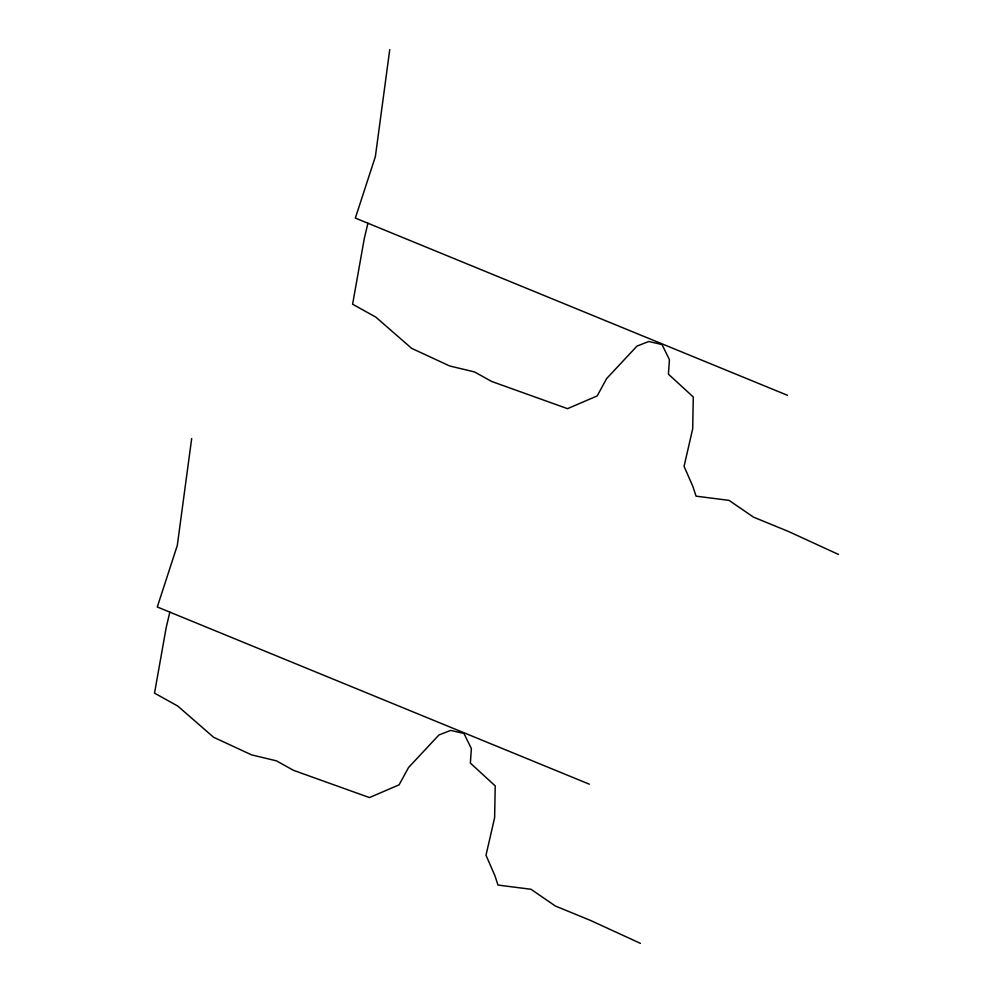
<?xml version="1.0" encoding="UTF-8"?>
<svg xmlns="http://www.w3.org/2000/svg" width="993" height="993" viewBox="0 0 993 993"><rect width="100%" height="100%" fill="white"/><g stroke="black" fill="none" stroke-linecap="round" stroke-linejoin="round"><path stroke-width="1.49" d="M191.674 438.558L177.288 545.517L157.279 606.984L589.333 784.185M389.752 49.65L375.366 156.609L355.345 218.075L787.412 395.276M169.84 612.135L166.191 627.551L154.523 693.126L177.722 706.023L213.594 737.265L251.589 754.879L276.414 760.837L293.58 770.369L369.458 797.578L399.099 784.83L408.545 767.515L438.918 735.006L450.648 730.414L463.905 733.43L471.365 748.548L470.359 763.096L495.209 785.885L494.626 817.698L485.999 855.246L494.849 875.528L497.989 885.061L530.994 889.281L555.372 906.026L590.376 920.374L640.398 943.35M367.906 223.239L364.27 238.643L352.602 304.218L375.801 317.115L411.673 348.357L449.668 365.97L474.48 371.928L491.659 381.461L567.524 408.669L597.178 395.922L606.611 378.606L636.985 346.098L648.727 341.505L661.983 344.521L669.431 359.64L668.438 374.187L693.288 396.977L692.692 428.79L684.078 466.338L692.928 486.62L696.056 496.152L729.073 500.373L753.451 517.117L788.442 531.466L838.477 554.442"/></g></svg>
